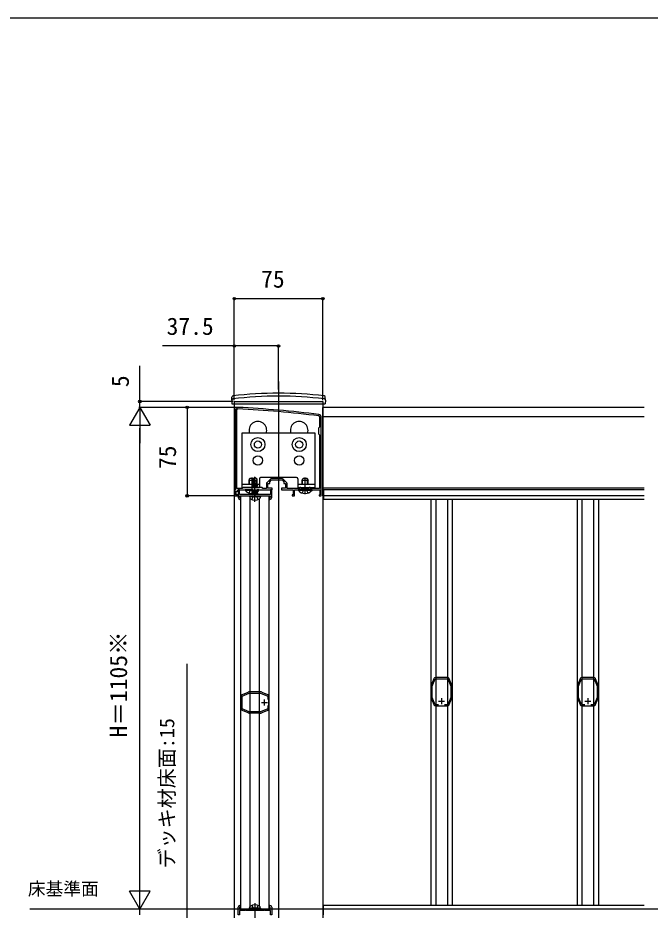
# Model space of a CAD drawing. Units: millimetres, scale not verified. Extents: x -875 to 875, y -1305 to 1298.
# Drawn here: x -246 to 290, y 489 to 1245 of the extents above; entities that cross this region are included whole.
import ezdxf
from ezdxf.enums import TextEntityAlignment as Align

# ---------------------------------------------------------------- set-up
doc = ezdxf.new("R2010")
doc.units = ezdxf.units.MM
doc.header["$LTSCALE"] = 8
for name, color, linetype in [('0-1_USER1', 3, 'Continuous'), ('0-2_YKK_11', 7, 'Continuous'), ('0-3_YKK_11E', 7, 'Continuous'), ('0-4_YKK_12', 2, 'Continuous'), ('0-5_YKK_13', 4, 'Continuous'), ('0-6_YKK_D', 6, 'Continuous'), ('0-7_YKK_ZWAK', 7, 'Continuous')]:
    doc.layers.add(name, color=color, linetype=linetype)
doc.styles.add('ＭＳ ゴシック', font='')
doc.styles.get('ＭＳ ゴシック').set_extended_font_data('MS Gothic')

msp = doc.modelspace()

# ---------------------------------------------------------------- linework, layer by layer
at = {"layer": '0-2_YKK_11'}
for p, q in [((-60.3, 846.3), (-60.3, 913.1)), ((-31.936, 854.361), (-34.761, 851.536)), ((-22.124, 854.8), (-30.876, 854.8)), ((-18.239, 851.536), (-21.064, 854.361))]:
    msp.add_line(p, q, dxfattribs=at)
for points in [[(-61.5, 913.1), (-61.5, 845.6), (-62, 845.1), (-62, 840.1), (-59.5, 840.1), (-59.5, 841.1), (-61, 841.1), (-61, 844.1), (-59.5, 844.1), (-59.5, 845.1), (-52.958, 845.1), (-52.775, 845.22), (-52.225, 845.22), (-52.042, 845.1), (-47.958, 845.1), (-47.775, 845.22), (-47.225, 845.22), (-47.042, 845.1), (-41.958, 845.1), (-41.775, 845.22), (-41.225, 845.22), (-41.042, 845.1), (-30.5, 845.1), (-30.5, 846.6), (-34, 846.6), (-34, 850.6), (-32.5, 850.6), (-32.5, 852.1), (-31, 853.6), (-26.958, 853.6), (-26.775, 853.72), (-26.225, 853.72), (-26.042, 853.6), (-22, 853.6), (-20.5, 852.1), (-20.5, 850.6), (-19, 850.6), (-19, 846.6), (-22.5, 846.6), (-22.5, 845.1)], [(-22.5, 845.1), (-12.5, 845.1), (-12.5, 841.1), (-13.5, 841.1), (-13.5, 840.1), (-11.5, 840.1), (-11.5, 845.1), (-2.958, 845.1), (-2.775, 845.22), (-2.225, 845.22), (-2.042, 845.1), (10, 845.1), (10, 841.392), (9.75, 841.096), (9.5, 840.8), (9.5, 840.1), (11, 840.1), (11, 907.1)], [(9.8, 907.1), (9.8, 898.4), (9, 897.6), (9, 892.6), (9.8, 891.8), (9.8, 846.3), (1.9, 846.3), (1.9, 847.1), (1, 847.1), (1, 846.3), (-6, 846.3), (-6, 847.1), (-6.9, 847.1), (-6.9, 846.3), (-17.8, 846.3), (-17.8, 850.476)], [(-35.2, 850.476), (-35.2, 846.3), (-38.2, 846.3), (-39, 847.1), (-55, 847.1), (-55.8, 846.3), (-60.3, 846.3)], [(-30.8, 838.6), (-30.8, 845.1), (-31.8, 845.1), (-31.8, 841.3), (-36.48, 841.3), (-36.74, 841.15), (-37.26, 841.15), (-37.52, 841.3), (-44.48, 841.3), (-44.74, 841.15), (-45, 841), (-45.26, 841.15), (-45.52, 841.3), (-52.48, 841.3), (-52.74, 841.15), (-53.26, 841.15), (-53.52, 841.3), (-58.2, 841.3), (-58.2, 845.1), (-59.2, 845.1), (-59.2, 838.6)], [(-58, 840.1), (-45, 840.1), (-32, 840.1), (-32, 838.6), (-32.8, 838.6), (-32.8, 837.6), (-32.3, 837.1)], [(-57.7, 837.1), (-57.2, 837.6), (-57.2, 838.6), (-58, 838.6), (-58, 840.1)], [(-30.8, 491.6), (-30.8, 485.1), (-31.8, 485.1), (-31.8, 488.9), (-36.48, 488.9), (-36.74, 489.05), (-37.26, 489.05), (-37.52, 488.9), (-44.48, 488.9), (-44.74, 489.05), (-45, 489.2), (-45.26, 489.05), (-45.52, 488.9), (-52.48, 488.9), (-52.74, 489.05), (-53.26, 489.05), (-53.52, 488.9), (-58.2, 488.9), (-58.2, 485.1), (-59.2, 485.1), (-59.2, 491.6)], [(-58, 490.1), (-45, 490.1), (-32, 490.1), (-32, 491.6), (-32.8, 491.6), (-32.8, 492.6), (-32.3, 493.1)], [(-57.7, 493.1), (-57.2, 492.6), (-57.2, 491.6), (-58, 491.6), (-58, 490.1)]]:
    msp.add_lwpolyline(points, dxfattribs=at)
for centre, radius, start, end in [((-59.5, 913.1), 2, 86.9684, 180.00001), ((-112.281, -83.499), 999.996, 83.01993, 86.96841), ((-59.5, 913.1), 0.8, 86.96839, 180.00001), ((-112.281, -83.499), 998.796, 83.01993, 86.96841), ((9, 907.1), 0.8, 0.00001, 83.01993), ((9, 907.1), 2, 0.00001, 83.01993), ((-30.876, 853.3), 1.5, 90.00002, 135.00001), ((-22.124, 853.3), 1.5, 44.99999, 89.99998), ((-33.7, 850.476), 1.5, 134.99999, 179.99998), ((-19.3, 850.476), 1.5, 0.00002, 45.00001), ((-57.7, 838.6), 1.5, 180.00001, 269.99999), ((-32.3, 838.6), 1.5, 270.00001, 359.99999), ((-57.7, 491.6), 1.5, 90.00001, 179.99999), ((-32.3, 491.6), 1.5, 0.00001, 89.99999)]:
    msp.add_arc(centre, radius, start, end, dxfattribs=at)
at = {"layer": '0-3_YKK_11E'}
for p, q in [((-36.993, 662.6), (-36.993, 667.6)), ((110.65, 666.2), (115.65, 666.2)), ((113.15, 668.7), (113.15, 663.7)), ((234.65, 666.2), (239.65, 666.2)), ((237.15, 668.7), (237.15, 663.7)), ((-39.493, 665.1), (-34.493, 665.1))]:
    msp.add_line(p, q, dxfattribs=at)
for points in [[(106.763, 685.417), (106.747, 685.262), (106.741, 685.125), (104.662, 680.181), (104.565, 680.079), (104.467, 679.976), (104.267, 679.499)], [(110.56, 663.2), (107.748, 663.2), (105.15, 669.382), (105.15, 679.018), (107.706, 685.1), (118.594, 685.1), (121.15, 679.019), (121.15, 669.382), (118.552, 663.2), (115.74, 663.2)], [(118.093, 686.1), (108.207, 686.1), (108.079, 686.147), (107.93, 686.192)], [(118.37, 686.192), (118.222, 686.147), (118.093, 686.1)], [(122.033, 679.499), (121.833, 679.976), (121.735, 680.079), (121.638, 680.181), (119.559, 685.125), (119.553, 685.262), (119.538, 685.417)], [(230.763, 685.417), (230.747, 685.262), (230.741, 685.125), (228.662, 680.181), (228.565, 680.079), (228.467, 679.976), (228.267, 679.499)], [(234.56, 663.2), (231.748, 663.2), (229.15, 669.382), (229.15, 679.018), (231.706, 685.1), (242.594, 685.1), (245.15, 679.019), (245.15, 669.382), (242.552, 663.2), (239.74, 663.2)], [(242.093, 686.1), (232.207, 686.1), (232.079, 686.147), (231.93, 686.192)], [(242.37, 686.192), (242.222, 686.147), (242.093, 686.1)], [(246.033, 679.499), (245.833, 679.976), (245.735, 680.079), (245.638, 680.181), (243.559, 685.125), (243.553, 685.262), (243.538, 685.417)], [(-50.293, 673.983), (-50.77, 673.783), (-50.872, 673.685), (-50.975, 673.588), (-55.918, 671.509), (-56.055, 671.503), (-56.211, 671.487)], [(-33.994, 662.51), (-33.993, 659.698), (-40.176, 657.1), (-49.812, 657.1), (-55.894, 659.656), (-55.894, 670.544), (-49.812, 673.1), (-40.175, 673.1), (-33.994, 670.502), (-33.994, 667.69)], [(-40.276, 674.1), (-40.794, 674.1), (-40.926, 674.05), (-41.058, 674), (-48.929, 674), (-49.061, 674.05), (-49.194, 674.1), (-49.712, 674.1)], [(-33.777, 671.488), (-33.932, 671.503), (-34.069, 671.509), (-39.012, 673.588), (-39.115, 673.685), (-39.218, 673.783), (-39.695, 673.983)], [(104.15, 678.918), (104.15, 678.4), (104.2, 678.268), (104.25, 678.135), (104.25, 670.265), (104.2, 670.132), (104.15, 670), (104.15, 669.482)], [(122.15, 669.482), (122.15, 670), (122.1, 670.132), (122.05, 670.265), (122.05, 678.135), (122.1, 678.268), (122.15, 678.4), (122.15, 678.918)], [(228.15, 678.918), (228.15, 678.4), (228.2, 678.268), (228.25, 678.135), (228.25, 670.265), (228.2, 670.132), (228.15, 670), (228.15, 669.482)], [(246.15, 669.482), (246.15, 670), (246.1, 670.132), (246.05, 670.265), (246.05, 678.135), (246.1, 678.268), (246.15, 678.4), (246.15, 678.918)], [(-56.986, 670.32), (-56.94, 670.171), (-56.894, 670.043)], [(-56.894, 670.043), (-56.894, 660.157), (-56.94, 660.029), (-56.986, 659.88)], [(-33.001, 659.88), (-33.047, 660.029), (-33.094, 660.157), (-33.094, 670.043), (-33.047, 670.171), (-33.001, 670.32)], [(104.267, 668.901), (104.467, 668.424), (104.565, 668.321), (104.662, 668.219), (106.741, 663.275), (106.747, 663.138), (106.762, 662.983)], [(119.538, 662.983), (119.553, 663.138), (119.559, 663.275), (121.638, 668.219), (121.735, 668.321), (121.833, 668.424), (122.033, 668.901)], [(228.267, 668.901), (228.467, 668.424), (228.565, 668.321), (228.662, 668.219), (230.741, 663.275), (230.747, 663.138), (230.762, 662.983)], [(243.538, 662.983), (243.553, 663.138), (243.559, 663.275), (245.638, 668.219), (245.735, 668.321), (245.833, 668.424), (246.033, 668.901)], [(-56.211, 658.712), (-56.055, 658.697), (-55.918, 658.691), (-50.975, 656.612), (-50.872, 656.515), (-50.77, 656.417), (-50.293, 656.217)], [(-39.695, 656.217), (-39.218, 656.417), (-39.115, 656.515), (-39.013, 656.612), (-34.069, 658.691), (-33.932, 658.697), (-33.777, 658.712)], [(107.93, 662.207), (108.079, 662.253), (108.207, 662.3), (118.093, 662.3), (118.221, 662.253), (118.37, 662.207)], [(231.93, 662.207), (232.079, 662.253), (232.207, 662.3), (242.093, 662.3), (242.221, 662.253), (242.37, 662.207)], [(-49.712, 656.1), (-49.194, 656.1), (-49.061, 656.15), (-48.929, 656.2), (-41.058, 656.2), (-40.926, 656.15), (-40.794, 656.1), (-40.276, 656.1)]]:
    msp.add_lwpolyline(points, dxfattribs=at)
for centre, start, end in [((108.08, 684.7), 95.73921, 151.44435), ((118.22, 684.7), 28.55562, 84.26075), ((232.08, 684.7), 95.73921, 151.44435), ((242.22, 684.7), 28.55562, 84.26075), ((-49.712, 672.6), 89.99994, 112.78745), ((-40.276, 672.6), 67.21227, 90), ((105.65, 678.918), 157.21229, 180.00002), ((120.65, 678.918), 359.99994, 22.78745), ((229.65, 678.918), 157.21229, 180.00002), ((244.65, 678.918), 359.99994, 22.78745), ((-55.494, 670.17), 118.55562, 174.26075), ((-34.494, 670.17), 5.73917, 61.44408), ((105.65, 669.482), 179.99992, 202.78766), ((120.65, 669.482), 337.21227, 0), ((229.65, 669.482), 179.99992, 202.78766), ((244.65, 669.482), 337.21227, 0), ((-55.494, 660.03), 185.73921, 241.44435), ((-34.494, 660.03), 298.55653, 354.26086), ((108.08, 663.7), 208.55653, 264.26086), ((118.22, 663.7), 275.73917, 331.44408), ((232.08, 663.7), 208.55653, 264.26086), ((242.22, 663.7), 275.73917, 331.44408), ((-49.712, 657.6), 247.21229, 270.00002), ((-40.276, 657.6), 269.99992, 292.78766)]:
    msp.add_arc(centre, 1.5, start, end, dxfattribs=at)
at = {"layer": '0-4_YKK_12'}
for p, q in [((-25, 937.1), (-25, 16.1)), ((-62.5, 920.1), (-62.5, 918.1)), ((-62.5, 920.1), (12.5, 920.1)), ((-62.5, 918.1), (-62.5, 340.1)), ((12.5, 920.1), (12.5, 918.1)), ((12.5, 918.1), (12.5, 466.577)), ((12.5, 840.1), (12.5, 915.1)), ((285, 915.1), (12.5, 915.1)), ((285, 907.1), (12.5, 907.1)), ((-57, 490.1), (-57, 840.1)), ((-57, 840.1), (-33, 840.1)), ((-33, 490.1), (-33, 840.1)), ((285, 846.6), (12.5, 846.6)), ((285, 845.1), (12.5, 845.1)), ((285, 840.1), (12.5, 840.1)), ((285, 845.1), (13, 845.1)), ((-49.035, 492.467), (-49.035, 837.733)), ((-41.165, 492.6), (-41.165, 837.6)), ((285, 837.1), (13, 837.1)), ((104.15, 837.1), (104.15, 493.1)), ((108.207, 837.1), (108.207, 493.1)), ((118.093, 837.1), (118.093, 493.1)), ((122.15, 837.1), (122.15, 493.1)), ((228.15, 837.1), (228.15, 493.1)), ((232.207, 837.1), (232.207, 493.1)), ((242.093, 837.1), (242.093, 493.1)), ((246.15, 837.1), (246.15, 493.1)), ((13, 485.1), (13, 493.1)), ((285, 493.1), (13, 493.1)), ((564.5, 490.1), (-235.728, 490.1)), ((-57, 490.1), (-33, 490.1))]:
    msp.add_line(p, q, dxfattribs=at)
msp.add_lwpolyline([(13, 845.1), (13, 840.1), (13, 837.1)], dxfattribs=at)
for centre in [(-42.5, 895.6), (-7.5, 895.6)]:
    msp.add_arc(centre, 7.5, 340.52879, 199.47121, dxfattribs=at)
at = {"layer": '0-5_YKK_13'}
for p, q in [((-64.7, 921.1), (-64.653, 923.767)), ((14.7, 921.1), (14.653, 923.767)), ((-64.7, 921.1), (-64.648, 918.1)), ((-64.648, 918.1), (14.648, 918.1)), ((14.7, 921.1), (14.648, 918.1)), ((-50, 853.4), (-49.2, 855.1)), ((-49.567, 850), (-49.567, 854.32)), ((-49.2, 855.1), (-45.8, 855.1)), ((-47.5, 841.6), (-47.5, 855.6)), ((-47.001, 854.171), (-45.177, 855.402)), ((-46.581, 848.799), (-45.177, 854.976)), ((-45.8, 855.1), (-45.758, 855.01)), ((-44.823, 855.402), (-45.177, 855.402)), ((-45.177, 854.976), (-45.177, 855.402)), ((-45, 835.156), (-45, 856.229)), ((-45, 853.629), (-45, 855.402)), ((-45, 853.629), (-44.823, 855.402)), ((-42.999, 854.171), (-44.823, 855.402)), ((-41.25, 854.6), (-41.25, 847.1)), ((-9.75, 855.6), (-40.25, 855.6)), ((-5, 853.4), (-4.2, 855.1)), ((-4.567, 850), (-4.567, 854.32)), ((-4.2, 855.1), (-0.8, 855.1)), ((-2.5, 841.6), (-2.5, 855.6)), ((-0.8, 855.1), (0, 853.4)), ((-0.433, 850), (-0.433, 854.32)), ((-56, 850), (-47.354, 850)), ((-50, 850), (-50, 853.4)), ((-50, 853.4), (-47.001, 853.4)), ((-47.472, 848.398), (-42.528, 849.222)), ((-42.528, 849.104), (-47.472, 848.28)), ((-47.472, 848.28), (-47.472, 848.398)), ((-47.472, 848.28), (-46.824, 847.907)), ((-47.354, 850.114), (-46.648, 850.251)), ((-47.354, 849.86), (-47.354, 850.114)), ((-47.354, 849.86), (-46.648, 849.977)), ((-47.354, 849.86), (-46.824, 849.555)), ((-47.001, 850.318), (-47.001, 854.171)), ((-47.001, 854.171), (-46.648, 853.983)), ((-47.001, 850.811), (-46.648, 850.811)), ((-46.824, 849.555), (-46.644, 849.595)), ((-46.824, 848.772), (-46.824, 849.555)), ((-46.824, 847.907), (-43.176, 848.731)), ((-46.824, 847.124), (-46.824, 847.907)), ((-46.071, 848.92), (-45, 853.629)), ((-46.065, 848.943), (-43.176, 849.596)), ((-45.878, 849.768), (-43.176, 850.379)), ((-45.798, 850.117), (-42.764, 850.616)), ((-45.727, 850.43), (-43.766, 850.811)), ((-45.641, 850.811), (-42.999, 850.811)), ((-45.374, 847.1), (-42.528, 847.574)), ((-42.528, 847.457), (-44.667, 847.1)), ((-44.176, 853.165), (-42.999, 854.171)), ((-42.764, 850.616), (-43.176, 850.379)), ((-43.176, 849.596), (-43.176, 850.379)), ((-43.176, 850), (-41.25, 850)), ((-42.528, 849.222), (-43.176, 849.596)), ((-42.528, 849.104), (-43.176, 848.731)), ((-43.176, 847.948), (-43.176, 848.731)), ((-42.528, 847.574), (-43.176, 847.948)), ((-42.528, 847.457), (-43.176, 847.083)), ((-42.999, 850.728), (-42.999, 854.171)), ((-42.999, 850.728), (-42.764, 850.616)), ((-42.528, 849.104), (-42.528, 849.222)), ((-42.528, 847.457), (-42.528, 847.574)), ((-8.75, 850), (6, 850)), ((-5, 850), (-5, 853.4)), ((-5, 853.4), (0, 853.4)), ((-5, 846.3), (-5, 847.1)), ((-4.567, 846.3), (-4.567, 847.1)), ((-0.433, 846.3), (-0.433, 847.1)), ((0, 850), (0, 853.4)), ((0, 846.3), (0, 847.1)), ((-47.472, 845.1), (-53.4, 845.1)), ((-53.4, 844.852), (-53.4, 845.1)), ((-53.4, 844.852), (-47.242, 844.852)), ((-50, 842.517), (-48.645, 845.235)), ((-49.604, 839.511), (-49.501, 840.1)), ((-49.604, 839.511), (-49.402, 838.364)), ((-49.604, 839.511), (-40.396, 839.511)), ((-49.501, 840.1), (-40.499, 840.1)), ((-47.5, 845.844), (-48.645, 845.235)), ((-47.472, 845.102), (-47.234, 845.24)), ((-47.472, 845.102), (-47.176, 845.152)), ((-47.472, 844.985), (-47.472, 845.102)), ((-46.78, 845.1), (-47.472, 844.985)), ((-47.472, 844.985), (-46.824, 844.611)), ((-47.472, 843.455), (-42.528, 844.279)), ((-42.528, 844.161), (-47.472, 843.337)), ((-47.472, 843.337), (-47.472, 843.455)), ((-47.472, 843.337), (-46.824, 842.963)), ((-47.472, 841.807), (-42.528, 842.631)), ((-42.528, 842.513), (-47.472, 841.689)), ((-47.472, 841.807), (-46.824, 842.18)), ((-47.472, 841.689), (-47.472, 841.807)), ((-47.472, 841.689), (-46.824, 841.315)), ((-46.824, 844.611), (-44.659, 845.1)), ((-46.824, 843.828), (-46.824, 844.611)), ((-46.824, 842.963), (-43.176, 843.787)), ((-46.824, 842.18), (-43.176, 843.004)), ((-46.824, 842.18), (-46.824, 842.963)), ((-46.824, 841.315), (-43.176, 842.139)), ((-46.824, 841.3), (-46.824, 841.315)), ((-43.176, 841.357), (-43.363, 841.3)), ((-43.176, 844.652), (-43.176, 845.1)), ((-41.6, 845.1), (-43.176, 845.1)), ((-43.176, 844.852), (-41.6, 844.852)), ((-42.528, 844.279), (-43.176, 844.652)), ((-42.528, 844.161), (-43.176, 843.787)), ((-43.176, 843.004), (-43.176, 843.787)), ((-42.528, 842.631), (-43.176, 843.004)), ((-42.528, 842.513), (-43.176, 842.139)), ((-43.176, 841.357), (-43.176, 842.139)), ((-43.078, 841.3), (-43.176, 841.357)), ((-42.528, 844.161), (-42.528, 844.279)), ((-42.528, 842.513), (-42.528, 842.631)), ((-41.6, 844.852), (-41.6, 845.1)), ((-40.396, 839.511), (-40.598, 838.364)), ((-40.396, 839.511), (-40.499, 840.1)), ((3.4, 845.1), (-8.4, 845.1)), ((-8.4, 844.852), (-8.4, 845.1)), ((-8.4, 844.852), (3.4, 844.852)), ((-5, 842.517), (-3.645, 845.235)), ((-2.5, 845.844), (-3.645, 845.235)), ((-2.5, 845.844), (-1.355, 845.235)), ((0, 842.517), (-1.355, 845.235)), ((3.4, 844.852), (3.4, 845.1)), ((-49.604, 490.689), (-49.402, 491.836)), ((-45, 495.044), (-45, 473.971)), ((-40.396, 490.689), (-40.598, 491.836)), ((-40.396, 490.689), (-49.604, 490.689)), ((-49.604, 490.689), (-49.501, 490.1)), ((-40.499, 490.1), (-49.501, 490.1)), ((-40.396, 490.689), (-40.499, 490.1))]:
    msp.add_line(p, q, dxfattribs=at)
for points in [[(6, 847.1), (6, 893.1), (-56, 893.1), (-56, 847.1), (-41.25, 847.1)], [(-46.648, 848.985), (-46.648, 853.983), (-45.177, 854.976)], [(-8.75, 854.6), (-8.75, 847.1), (6, 847.1)], [(-47.472, 848.398), (-46.824, 848.772), (-46.599, 848.823)], [(-47.354, 850.114), (-46.824, 850.42), (-46.648, 850.46)], [(-46.866, 847.1), (-46.824, 847.124), (-43.176, 847.948)], [(-45, 853.755), (-44.176, 853.165), (-43.941, 850.811)], [(-47.707, 837.064), (-46.348, 839.791), (-45, 840.507)], [(-47.472, 843.455), (-46.824, 843.828), (-43.176, 844.652)], [(-42.293, 837.064), (-43.652, 839.791), (-45, 840.507)], [(-47.707, 493.136), (-46.348, 490.409), (-45, 489.693)], [(-42.293, 493.136), (-43.652, 490.409), (-45, 489.693)]]:
    msp.add_lwpolyline(points, dxfattribs=at)
for centre, radius in [((-42.5, 883.6), 6), ((-42.5, 883.6), 3), ((-7.5, 883.6), 6), ((-7.5, 883.6), 3), ((-42.5, 870.1), 4), ((-7.5, 870.1), 4)]:
    msp.add_circle(centre, radius, dxfattribs=at)
for centre, radius, start, end in [((-63.654, 923.749), 1, 96.9597, 179), ((-25, 607.1), 317.528, 82.97773, 97.02227), ((-25, 607.1), 320, 83.0403, 96.9597), ((13.654, 923.749), 1, 1, 83.0403), ((-63.697, 921.253), 1, 97.02227, 179), ((13.697, 921.253), 1, 1, 82.97773), ((-40.25, 854.6), 1, 90, 180), ((-9.75, 854.6), 1, 0, 90), ((-46.356, 848.985), 0.292, 180, 347.19096), ((-47.5, 849.8), 7.7, 219.98312, 274.26907), ((-47.5, 849.8), 7.7, 304.16749, 320.01688), ((-2.5, 849.8), 7.7, 219.98312, 320.01688), ((-48.359, 838.548), 1.059, 190, 239.36409), ((-45, 844.22), 7.651, 239.36409, 300.63591), ((-41.641, 838.548), 1.059, 300.63591, 350), ((-48.359, 491.652), 1.059, 120.63591, 170), ((-45, 485.98), 7.651, 59.36409, 120.63591), ((-41.641, 491.652), 1.059, 10, 59.36409)]:
    msp.add_arc(centre, radius, start, end, dxfattribs=at)
at = {"layer": '0-6_YKK_D'}
for p, q in [((-62.5, 921.1), (-62.5, 1008.1)), ((12.5, 1007.1), (-62.5, 1007.1)), ((12.5, 921.1), (12.5, 1008.1)), ((-62.5, 921.1), (-62.5, 968.1)), ((-25, 930.1), (-25, 968.1)), ((-142.5, 920.1), (-142.5, 950.291)), ((-142.5, 915.1), (-151.25, 899.945)), ((-63.5, 920.1), (-143.5, 920.1)), ((-60.5, 915.1), (-143.5, 915.1)), ((-60.5, 915.1), (-143.5, 915.1)), ((-142.5, 915.1), (-142.5, 920.1)), ((-142.5, 915.1), (-142.5, 910.8)), ((-142.5, 915.1), (-133.75, 899.945)), ((-142.5, 915.1), (-142.5, 884.789)), ((-60.5, 915.1), (-103.5, 915.1)), ((-102.5, 915.1), (-102.5, 840.1)), ((-151.25, 899.945), (-133.75, 899.945)), ((-142.5, 507.6), (-142.5, 897.6)), ((-62.7, 840.1), (-103.5, 840.1)), ((-142.5, 490.1), (-142.5, 520.411)), ((-142.5, 490.1), (-151.25, 505.255)), ((-133.75, 505.255), (-151.25, 505.255)), ((-142.5, 490.1), (-133.75, 505.255)), ((-142.5, 490.1), (-142.5, 494.4)), ((-72.5, 490.1), (-143.5, 490.1)), ((-94.1, 490.1), (-143.5, 490.1)), ((-142.5, 485.1), (-142.5, 490.1)), ((-142.5, 485.1), (-142.5, 490.1))]:
    msp.add_line(p, q, dxfattribs=at)
for points in [[(-25, 967.1), (-62.5, 967.1), (-123.391, 967.1)], [(-102.5, 470.1), (-102.5, 485.1), (-102.5, 697.757)]]:
    msp.add_lwpolyline(points, dxfattribs=at)
for centre in [(-62.5, 1007.1), (12.5, 1007.1), (-62.5, 967.1), (-25, 967.1), (-142.5, 920.1), (-102.5, 915.1), (-102.5, 840.1)]:
    msp.add_circle(centre, 1.075, dxfattribs=at)
at = {"layer": '0-7_YKK_ZWAK'}
msp.add_line((-875, 1245.1), (875, 1245.1), dxfattribs=at)

# ---------------------------------------------------------------- texts
at = {"layer": '0-1_USER1', "style": 'ＭＳ ゴシック'}
msp.add_text('床基準面', height=11, dxfattribs=at).set_placement((-237.449, 498.373), align=Align.BOTTOM_LEFT)
at = {"layer": '0-6_YKK_D', "style": 'ＭＳ ゴシック'}
for s, p in [('75', (-39.773, 1012.1)), ('37.5', (-119.868, 972.1))]:
    msp.add_text(s, height=14.66, dxfattribs=at).set_placement(p, align=Align.BOTTOM_LEFT)
for s, height, p in [('5', 14.66, (-147.5, 932.223)), ('75', 14.66, (-107.5, 862.827)), ('H＝1105※', 14.66, (-148.977, 635.441)), ('デッキ材床面:15', 12.46, (-109.625, 524.399))]:
    msp.add_text(s, height=height, rotation=90, dxfattribs=at).set_placement(p, align=Align.BOTTOM_LEFT)

doc.saveas('drawing.dxf')
